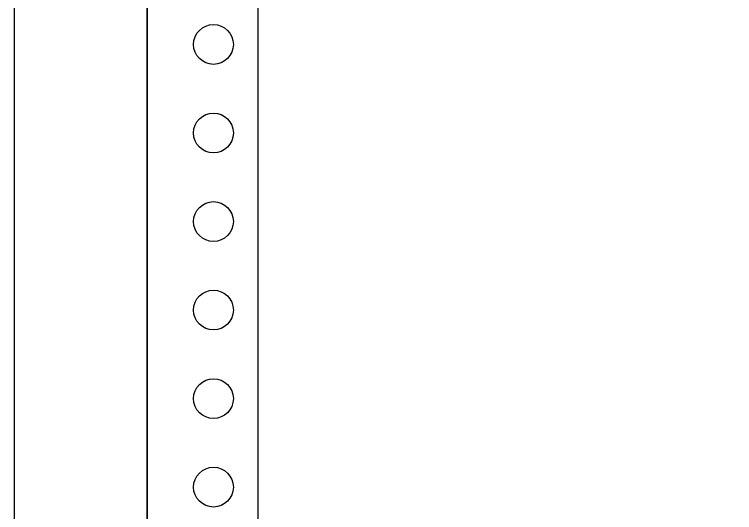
# Model space of a CAD drawing. Extents: x 1413997 to 1414797, y 398094 to 400294.
# Drawn here: x 1413996.5 to 1414159.3, y 399003.5 to 399116 of the extents above; entities that cross this region are included whole.
import ezdxf

# ---------------------------------------------------------------- set-up
doc = ezdxf.new("R2010")
doc.units = 0
doc.header["$MEASUREMENT"] = 0
doc.layers.add('LY-JS-BJ', color=7, linetype='Continuous')
doc.layers.add('布置图', color=20, linetype='Continuous')

# ---------------------------------------------------------------- blocks, each defined once
blk = doc.blocks.new('*U25')
at = {"layer": 'LY-JS-BJ', "color": 6}
blk.add_circle((0, 0), 4.5, dxfattribs=at)
blk = doc.blocks.new('*U26')
at = {"layer": 'LY-JS-BJ', "color": 0, "linetype": 'ByBlock', "lineweight": -2, "transparency": 16777216}
for p in [(0, -1060), (0, -1080), (0, -1100), (0, -1120), (0, -1140), (0, -1160)]:
    blk.add_blockref('*U25', p, dxfattribs=at)

msp = doc.modelspace()

# ---------------------------------------------------------------- linework, layer by layer
at = {"layer": 'LY-JS-BJ', "color": 6, "ltscale": 50}
msp.add_lwpolyline([(1414026.53, 400239.21), (1414026.53, 398094.21)], dxfattribs=at)
at = {"layer": 'LY-JS-BJ', "color": 6, "lineweight": -3}
msp.add_lwpolyline([(1414051.53, 400179.21), (1414051.53, 398179.21), (1414026.53, 398179.21), (1414026.53, 400179.21)], close=True, dxfattribs=at)
at = {"layer": '布置图', "ltscale": 50}
msp.add_lwpolyline([(1413996.53, 400294.21), (1414796.53, 400294.21), (1414796.53, 398094.21), (1413996.53, 398094.21)], close=True, dxfattribs=at)

# ---------------------------------------------------------------- block references
at = {"layer": 'LY-JS-BJ', "color": 6, "lineweight": -3}
msp.add_blockref('*U26', (1414041.53, 400169.21), dxfattribs=at)

doc.saveas('drawing.dxf')
